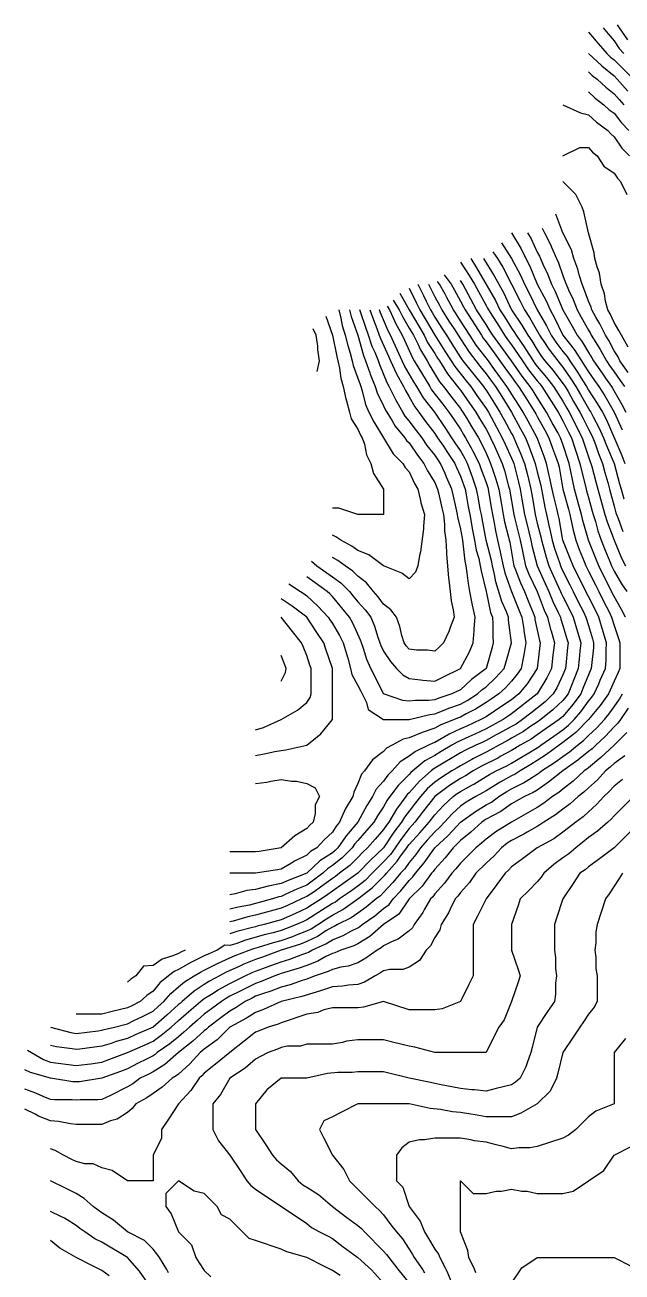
# Model space of a CAD drawing. Header units: inches. Extents: x 794995 to 811195, y 2485918 to 2508058.
# Drawn here: x 801625 to 802324, y 2506091 to 2507552 of the extents above; entities that cross this region are included whole.
import ezdxf

# ---------------------------------------------------------------- set-up
doc = ezdxf.new("R2010")
doc.units = ezdxf.units.IN
doc.header["$MEASUREMENT"] = 0
doc.layers.add('contour', color=7, linetype='Continuous')

msp = doc.modelspace()

# ---------------------------------------------------------------- linework, layer by layer
at = {"layer": 'contour'}
for points in [[(802302.3, 2507548.4), (802308.2, 2507541.4), (802315.2, 2507533.4), (802321.2, 2507524.4), (802326.4, 2507518.4)], [(802318.6, 2507551.8), (802321.2, 2507548.4), (802331, 2507534.2)], [(802285.2, 2507543.4), (802296.7, 2507529.9), (802306.6, 2507518.4), (802311, 2507514.2), (802315.2, 2507510.9), (802337.7, 2507488.4)], [(802285.2, 2507518.4), (802300.7, 2507503.9), (802315.2, 2507492.1), (802318.9, 2507488.4), (802331.2, 2507474.4)], [(802285.2, 2507496.9), (802289.6, 2507492.8), (802295.2, 2507488.4), (802305.6, 2507478.8), (802315.2, 2507471.2), (802321.2, 2507464.4), (802326.4, 2507458.4)], [(802285.2, 2507473.4), (802293, 2507466.2), (802303.2, 2507458.4), (802309.4, 2507452.6), (802315.2, 2507448.4), (802324, 2507437.3), (802332.3, 2507428.4)], [(802255.2, 2507458.4), (802275.9, 2507449.1), (802285.2, 2507446.4), (802294.6, 2507437.8), (802307.7, 2507428.4), (802311.2, 2507424.4), (802315.2, 2507420.9), (802324.2, 2507407.4), (802333.2, 2507398.4)], [(802255.2, 2507398.4), (802275.2, 2507408.4), (802285.2, 2507408.4), (802289.8, 2507403), (802295.2, 2507398.4), (802303.2, 2507386.4), (802315.2, 2507378.4), (802319.2, 2507372.4), (802322.7, 2507368.4), (802330.2, 2507353.4)], [(802331.5, 2507174.7), (802323.7, 2507188.4), (802320.9, 2507194.1), (802315.2, 2507203.4), (802310.4, 2507213.6), (802307.7, 2507218.4), (802305.2, 2507228.4), (802303.9, 2507237.1), (802300.2, 2507248.4), (802298, 2507261.2), (802295.2, 2507268.4), (802292.7, 2507278.4), (802291.8, 2507285), (802285.2, 2507308.4), (802279.7, 2507332.9), (802277.7, 2507338.4), (802270.2, 2507353.4), (802255.2, 2507368.4)], [(802331.6, 2507144.8), (802321.8, 2507158.4), (802319.8, 2507163), (802315.2, 2507170.4), (802309, 2507182.2), (802305.2, 2507188.4), (802298.5, 2507201.7), (802293.7, 2507209.8), (802288.9, 2507218.4), (802288.2, 2507221.4), (802285.2, 2507228.4), (802279.9, 2507243.1), (802277.7, 2507248.4), (802274.2, 2507259.3), (802272.5, 2507265.7), (802268, 2507278.4), (802265.2, 2507288.4), (802255.2, 2507308.4), (802247, 2507330.2)], [(802230.8, 2507314), (802233.7, 2507308.4), (802240.9, 2507294.1), (802241.8, 2507291.7), (802247.7, 2507278.4), (802249.9, 2507273.1), (802255.2, 2507258.4), (802258, 2507251.2), (802258.9, 2507248.4), (802261.8, 2507241.7), (802267.2, 2507230.4), (802271.8, 2507218.4), (802276.6, 2507209.8), (802285.2, 2507194.4), (802287.4, 2507190.6), (802288.5, 2507188.4), (802293.7, 2507179.8), (802298.7, 2507171.9), (802306.2, 2507158.4), (802309.9, 2507153.1), (802315.2, 2507145.5), (802322.4, 2507135.6), (802327.2, 2507128.4)], [(802183.3, 2507296.5), (802195.2, 2507278.4), (802205.5, 2507258.7), (802210.2, 2507248.4), (802215.2, 2507238.4), (802225.2, 2507218.4), (802236.1, 2507199.3), (802241.5, 2507188.4), (802247.1, 2507180.3), (802255.2, 2507169.6), (802260.2, 2507163.4), (802263.3, 2507158.4), (802272.2, 2507145.4), (802278.5, 2507135), (802282.7, 2507128.4), (802285.2, 2507124.1), (802295.4, 2507108.6), (802301.5, 2507098.4), (802306.1, 2507089.3), (802324.3, 2507047.5), (802327.7, 2507038.4)], [(802195.2, 2507308.4), (802206.3, 2507289.5), (802211.8, 2507278.4), (802216.3, 2507269.5), (802225.2, 2507248.4), (802235.5, 2507228.7), (802240.2, 2507218.4), (802245.5, 2507208.7), (802255.2, 2507188.4), (802268.5, 2507171.7), (802277, 2507158.4), (802280.3, 2507153.5), (802285.2, 2507145.5), (802292.2, 2507135.4), (802297.2, 2507128.4), (802304.2, 2507117.5), (802315.2, 2507098.4), (802324.5, 2507077.7)], [(802213.9, 2507308.4), (802218, 2507301.2), (802225.2, 2507285.9), (802227.8, 2507281), (802228.9, 2507278.4), (802231.8, 2507271.7), (802237.2, 2507260.4), (802241.8, 2507248.4), (802246.3, 2507239.5), (802255.2, 2507218.4), (802265.9, 2507199.1), (802271.8, 2507188.4), (802277.7, 2507180.9), (802285.2, 2507168.4), (802289, 2507162.2), (802291.2, 2507158.4), (802301, 2507144.2), (802305.2, 2507138.4), (802312.2, 2507128.4), (802313.3, 2507126.5), (802324.3, 2507107.5), (802328.8, 2507098.4)], [(802173, 2507286.2), (802178.5, 2507278.4), (802184.8, 2507268), (802195.2, 2507248.4), (802205.2, 2507228.4), (802210.2, 2507218.4), (802216.1, 2507209.3), (802227, 2507190.2), (802227.9, 2507188.4), (802233.7, 2507179.8), (802238.9, 2507172.1), (802249.2, 2507158.4), (802251.9, 2507155.1), (802255.2, 2507150.9), (802264.4, 2507137.6), (802270.2, 2507128.4), (802275.7, 2507118.9), (802285.2, 2507102.6), (802286.9, 2507100.1), (802287.9, 2507098.4), (802290.6, 2507092.9), (802297.2, 2507080.4), (802302.7, 2507068.4), (802306.1, 2507059.3), (802315.2, 2507038.4), (802321.4, 2507014.6), (802323.3, 2507008.4), (802326.4, 2506997.1)], [(802135.2, 2507274.1), (802145.4, 2507258.6), (802151.5, 2507248.4), (802156.3, 2507239.5), (802165.2, 2507223.4), (802167, 2507220.2), (802167.9, 2507218.4), (802172.7, 2507210.9), (802178.5, 2507201.7), (802187, 2507188.4), (802190.4, 2507183.6), (802195.2, 2507177.1), (802202.9, 2507166.1), (802207.7, 2507158.4), (802214.9, 2507148.1), (802225.2, 2507135), (802228.2, 2507131.4), (802230.6, 2507128.4), (802249.7, 2507098.4), (802251.6, 2507094.8), (802255.2, 2507088.4), (802261.8, 2507075), (802265.2, 2507068.4), (802275.2, 2507038.4), (802276.9, 2507030.1), (802281.6, 2507011.9), (802282.4, 2507008.4), (802283, 2507006.2), (802285.2, 2506998.4), (802289.4, 2506982.6), (802290.6, 2506978.4), (802293.2, 2506970.4), (802296.3, 2506959.5), (802300.2, 2506948.4), (802304.4, 2506937.6), (802310.2, 2506923.4), (802312.2, 2506918.4), (802315.2, 2506912.4), (802324, 2506897.3), (802330.2, 2506888.4)], [(802147.2, 2507278.4), (802154.2, 2507267.5), (802176.1, 2507229.3), (802181.5, 2507218.4), (802186.8, 2507210), (802195.2, 2507196.9), (802198.6, 2507191.8), (802200.6, 2507188.4), (802210.6, 2507173.8), (802211.8, 2507171.7), (802220.2, 2507158.4), (802222.2, 2507155.4), (802225.2, 2507151.7), (802235.9, 2507139.1), (802244.2, 2507128.4), (802255.2, 2507111.2), (802259.9, 2507103.1), (802262.7, 2507098.4), (802277.7, 2507068.4), (802285.2, 2507045.9), (802287.1, 2507040.3), (802287.9, 2507038.4), (802288.9, 2507034.6), (802293.7, 2507016.9), (802296.1, 2507008.4), (802304.2, 2506978.4), (802306.9, 2506970.1), (802315.2, 2506948.4), (802324, 2506927.3), (802328.5, 2506918.4)], [(802162.2, 2507278.4), (802163.3, 2507276.5), (802165.2, 2507273.4), (802174.8, 2507258), (802185.5, 2507238.7), (802195.2, 2507218.4), (802207.2, 2507200.4), (802214.2, 2507188.4), (802218.7, 2507181.9), (802225.2, 2507171.2), (802230.3, 2507163.5), (802234.2, 2507158.4), (802243.8, 2507147), (802255.2, 2507132.1), (802256.7, 2507129.9), (802257.7, 2507128.4), (802261.2, 2507122.4), (802267.8, 2507111), (802275.2, 2507098.4), (802278.5, 2507091.7), (802285.2, 2507078.4), (802288.6, 2507071.8), (802290.2, 2507068.4), (802293.2, 2507060.4), (802296.8, 2507050), (802301.5, 2507038.4), (802304.4, 2507027.6), (802307.7, 2507015.9), (802309.7, 2507008.4), (802310.9, 2507004.1), (802315.2, 2506988.4), (802317.3, 2506980.5), (802317.9, 2506978.4), (802319.8, 2506973.7), (802325.5, 2506958.7)], [(802116, 2507259.2), (802124.2, 2507248.4), (802128.1, 2507241.3), (802135.2, 2507228.4), (802138.7, 2507221.9), (802140.6, 2507218.4), (802159.7, 2507188.4), (802161.9, 2507185.1), (802165.2, 2507180.9), (802174.6, 2507167.8), (802181.5, 2507158.4), (802187.3, 2507150.5), (802195.2, 2507139.6), (802199.8, 2507133), (802203.3, 2507128.4), (802211.8, 2507115), (802217.7, 2507105.9), (802222.4, 2507098.4), (802223.4, 2507096.6), (802225.2, 2507093.4), (802234, 2507077.2), (802238.8, 2507068.4), (802243.2, 2507056.4), (802246.6, 2507046.9), (802249.7, 2507038.4), (802250.7, 2507033.9), (802255.2, 2507008.4), (802261.6, 2506984.8), (802263.3, 2506978.4), (802265.7, 2506967.8), (802267.2, 2506960.4), (802270.2, 2506948.4), (802274.4, 2506937.6), (802280.2, 2506923.4), (802282.2, 2506918.4), (802285.2, 2506912.4), (802293.2, 2506896.4), (802297.2, 2506888.4), (802303.2, 2506876.4), (802309.2, 2506864.4), (802312.2, 2506858.4), (802315.2, 2506848.4), (802320.2, 2506833.4), (802321.8, 2506828.4), (802321.8, 2506798.4), (802319.8, 2506793.7), (802315.2, 2506783.4), (802310.5, 2506773), (802308.5, 2506768.4), (802298.7, 2506754.8), (802285.2, 2506738.4), (802270.2, 2506723.4), (802255.2, 2506711.4), (802250.9, 2506708.4), (802236.1, 2506697.5), (802225.2, 2506690.4), (802217.7, 2506685.9), (802205.2, 2506678.4), (802199.2, 2506674.4), (802195.2, 2506672.4), (802181.8, 2506665), (802179.6, 2506663.9), (802165.2, 2506655), (802161, 2506652.5), (802153.2, 2506648.4), (802141.8, 2506641.7), (802135.2, 2506637.1), (802125.5, 2506628), (802116.4, 2506618.4), (802111, 2506612.6), (802105.2, 2506607.1), (802096.3, 2506597.2), (802088.5, 2506588.4), (802082.9, 2506580.6), (802075.2, 2506571.2), (802069.9, 2506563.7), (802065.2, 2506558.4), (802056.1, 2506547.5), (802045.2, 2506535.9), (802041.4, 2506532.1), (802036.6, 2506528.4), (802024.8, 2506518.7), (802015.2, 2506511.7), (802007.2, 2506506.4), (801991.2, 2506498.4), (801987.3, 2506496.2), (801985.2, 2506495.4), (801977.7, 2506490.9), (801968.5, 2506485), (801955.2, 2506478.4), (801947.9, 2506475.6), (801925.2, 2506468.4), (801903.2, 2506460.4), (801895.2, 2506457.5), (801881.6, 2506451.9), (801876.1, 2506449.3), (801861, 2506442.5), (801853.2, 2506438.4), (801841.4, 2506432.2), (801835.2, 2506428.4), (801823.2, 2506420.4), (801809.4, 2506408.4), (801807.2, 2506406.4), (801805.2, 2506404.6), (801791.2, 2506392.4), (801775.2, 2506378.4), (801754.4, 2506369.1), (801745.2, 2506365), (801732.1, 2506361.4), (801726.1, 2506359.3), (801715.2, 2506355.9), (801689.4, 2506352.6), (801685.2, 2506352.1), (801680.5, 2506353), (801662.2, 2506355.4), (801655.2, 2506356.9)], [(802328.5, 2506858.4), (802324, 2506867.3), (802315.2, 2506882.4), (802312.2, 2506888.4), (802309.2, 2506894.4), (802303.2, 2506906.4), (802297.2, 2506918.4), (802293.7, 2506926.9), (802285.2, 2506948.4), (802278.5, 2506971.7), (802277, 2506978.4), (802273.9, 2506989.6), (802272.3, 2506995.5), (802268.8, 2507008.4), (802266.3, 2507019.5), (802264.6, 2507028.9), (802262.7, 2507038.4), (802255.2, 2507060.9), (802252.4, 2507068.4), (802249.2, 2507074.4), (802242.8, 2507086), (802236.1, 2507098.4), (802225.2, 2507115.5), (802220.2, 2507123.4), (802217, 2507128.4), (802207.5, 2507140.7), (802195.2, 2507158.4), (802182.5, 2507175.7), (802173.3, 2507188.4), (802170.2, 2507193.4), (802165.2, 2507201.2), (802154.2, 2507218.4), (802147.5, 2507230.7), (802141.2, 2507242.4), (802137.9, 2507248.4), (802136.9, 2507250.1), (802135.2, 2507252.6)], [(801655.2, 2506378.4), (801678.8, 2506372), (801685.2, 2506370.9), (801710.9, 2506374.1), (801715.2, 2506374.6), (801718, 2506375.5), (801730.2, 2506378.4), (801742.2, 2506381.4), (801745.2, 2506382.1), (801752.7, 2506385.9), (801762.7, 2506390.9), (801775.2, 2506397.1), (801781.2, 2506402.4), (801788, 2506408.4), (801795.9, 2506417.6), (801805.2, 2506425.5), (801812.1, 2506431.4), (801823.2, 2506438.4), (801830.7, 2506442.8), (801835.2, 2506445), (801848.5, 2506451.7), (801850.7, 2506452.8), (801865.2, 2506459.4), (801871.4, 2506462.2), (801887.7, 2506468.4), (801893.2, 2506470.3), (801898.7, 2506471.9), (801916.1, 2506477.5), (801925.2, 2506479.9), (801938.9, 2506484.6), (801943.2, 2506486.4), (801955.2, 2506490.9), (801960.2, 2506493.4), (801968, 2506498.4), (801978.5, 2506505), (801985.2, 2506509.3), (801997.5, 2506516), (802015.2, 2506528.4), (802032, 2506541.5), (802045.2, 2506554.6), (802047, 2506556.5), (802048.5, 2506558.4), (802061, 2506572.5), (802065.2, 2506578.4), (802072.4, 2506588.4), (802073.5, 2506590), (802075.2, 2506592.1), (802087.5, 2506606), (802098.5, 2506618.4), (802105.2, 2506626.9), (802115.5, 2506638), (802126.6, 2506648.4), (802131.5, 2506652), (802135.2, 2506654.4), (802148.5, 2506661.7), (802150.7, 2506662.8), (802165.2, 2506671.7), (802169.3, 2506674.2), (802177.2, 2506678.4), (802189.4, 2506684.2), (802195.2, 2506687.4), (802225.2, 2506705.4), (802227, 2506706.5), (802229.4, 2506708.4), (802244.6, 2506718.9), (802255.2, 2506726.4), (802261.8, 2506731.7), (802268.5, 2506738.4), (802276.1, 2506747.5), (802285.2, 2506759.8), (802289, 2506764.5), (802291.8, 2506768.4), (802297.2, 2506780.4), (802299, 2506784.5), (802305.2, 2506798.4), (802305.7, 2506807.8), (802305.7, 2506818.9), (802306.2, 2506828.4), (802302.3, 2506841.2), (802297.2, 2506858.4), (802293.2, 2506866.4), (802285.2, 2506882.4), (802282.2, 2506888.4), (802279.2, 2506894.4), (802273.2, 2506906.4), (802267.2, 2506918.4), (802263.7, 2506926.9), (802255.2, 2506948.4), (802250.7, 2506973.9), (802249.7, 2506978.4), (802248.1, 2506985.4), (802244.8, 2506998), (802242.7, 2507008.4), (802239.6, 2507022.8), (802239.3, 2507024.2), (802236.1, 2507038.4), (802233.2, 2507046.4), (802225.2, 2507068.4), (802214.6, 2507087.8), (802208.8, 2507098.4), (802203.5, 2507106.7), (802195.2, 2507119.8), (802191.8, 2507125), (802189.7, 2507128.4), (802179.4, 2507142.6), (802175.2, 2507148.4), (802167.9, 2507158.4), (802165.2, 2507162.1), (802153.8, 2507177), (802146.1, 2507188.4), (802135.2, 2507205.5), (802130.2, 2507213.4), (802127, 2507218.4), (802119.3, 2507232.5), (802117.2, 2507236.4), (802110.6, 2507248.4), (802108.3, 2507251.5)], [(802097.7, 2507248.4), (802100.2, 2507243.4), (802105.2, 2507233.4), (802110.5, 2507223.7), (802113.3, 2507218.4), (802121.8, 2507205), (802127.7, 2507195.9), (802132.4, 2507188.4), (802135.2, 2507184.1), (802145.4, 2507168.6), (802153.2, 2507158.4), (802158.5, 2507151.7), (802165.2, 2507143.4), (802171.5, 2507134.7), (802176.1, 2507128.4), (802183.5, 2507116.7), (802195.2, 2507098.4), (802205.7, 2507078.9), (802211.5, 2507068.4), (802215.5, 2507058.7), (802221.2, 2507042.4), (802222.7, 2507038.4), (802225.2, 2507028.4), (802229.3, 2507012.5), (802230.2, 2507008.4), (802231.5, 2507002), (802234, 2506987.3), (802236.1, 2506978.4), (802239.3, 2506964.2), (802239.6, 2506962.8), (802242.7, 2506948.4), (802245.5, 2506938.7), (802251.2, 2506922.4), (802252.4, 2506918.4), (802253.3, 2506916.5), (802255.2, 2506912.4), (802263.2, 2506896.4), (802267.2, 2506888.4), (802273.2, 2506876.4), (802279.2, 2506864.4), (802282.2, 2506858.4), (802285.2, 2506848.4), (802289.8, 2506833), (802291.2, 2506828.4), (802290.9, 2506822.6), (802288.7, 2506801.9), (802288.5, 2506798.4), (802285.2, 2506790.9), (802278.7, 2506774.8), (802276.2, 2506768.4), (802267.2, 2506756.4), (802255.2, 2506742.1), (802253.2, 2506740.3), (802250.9, 2506738.4), (802235.7, 2506727.8), (802225.2, 2506720.4), (802217.9, 2506715.6), (802205.2, 2506708.4), (802198.9, 2506704.6), (802195.2, 2506702.4), (802181.8, 2506695), (802179.7, 2506693.8), (802159.7, 2506683.8), (802150.2, 2506678.4), (802141, 2506672.6), (802135.2, 2506669.4), (802122.4, 2506661.1), (802105.2, 2506648.4), (802092, 2506631.5), (802081.8, 2506618.4), (802078.7, 2506614.8), (802075.2, 2506610.9), (802065.4, 2506598.1), (802058.8, 2506588.4), (802053.1, 2506580.5), (802045.2, 2506571.7), (802038.3, 2506565.2), (802031.8, 2506558.4), (802023.5, 2506550), (802015.2, 2506543.4), (802006.3, 2506537.2), (801993.7, 2506528.4), (801988.7, 2506524.8), (801985.2, 2506522.9), (801955.2, 2506503.8), (801951.4, 2506502.1), (801943.2, 2506498.4), (801930.3, 2506493.2), (801925.2, 2506491.4), (801915.7, 2506488.9), (801906.8, 2506486.7), (801883.5, 2506480), (801873.2, 2506476.4), (801865.2, 2506473.8), (801859.2, 2506474.4), (801850.2, 2506468.4), (801839.6, 2506463.9), (801835.2, 2506461.7), (801821.8, 2506455), (801819.6, 2506454), (801805.2, 2506445.9), (801799.9, 2506443.6), (801793.2, 2506438.4), (801783.3, 2506430.2), (801775.2, 2506420.4), (801768.1, 2506415.4), (801760.2, 2506408.4), (801750.2, 2506403.4), (801745.2, 2506400.9), (801727.2, 2506396.4), (801715.2, 2506393.4), (801685.2, 2506393.4)], [(802085.2, 2507248.4), (802091.8, 2507235), (802095.2, 2507228.4), (802100.2, 2507218.4), (802102, 2507215.2), (802105.2, 2507209.8), (802113.5, 2507196.7), (802118.8, 2507188.4), (802125.2, 2507178.4), (802135.2, 2507162.6), (802136.9, 2507160.1), (802138.2, 2507158.4), (802162.2, 2507128.4), (802163.4, 2507126.6), (802165.2, 2507124.1), (802175.2, 2507108.4), (802181.5, 2507098.4), (802186.3, 2507089.5), (802195.2, 2507073.4), (802196.9, 2507070.1), (802197.9, 2507068.4), (802199.8, 2507063.7), (802206.1, 2507049.3), (802210.2, 2507038.4), (802213.2, 2507026.4), (802215.2, 2507018.4), (802217.7, 2507008.4), (802218.7, 2507001.9), (802222.2, 2506981.4), (802222.7, 2506978.4), (802225.2, 2506968.4), (802229.3, 2506952.5), (802230.2, 2506948.4), (802232.2, 2506941.3), (802235.5, 2506928.7), (802238.8, 2506918.4), (802243.9, 2506907.1), (802250.2, 2506893.4), (802252.4, 2506888.4), (802253.2, 2506886.4), (802255.2, 2506882.4), (802263.2, 2506866.4), (802267.2, 2506858.4), (802272.3, 2506841.2), (802276.2, 2506828.4), (802275.2, 2506818.4), (802274.2, 2506809.3), (802273.2, 2506798.4), (802268, 2506785.5), (802265.2, 2506778.4), (802261.2, 2506768.4), (802258.6, 2506764.9), (802255.2, 2506760.9), (802243.5, 2506750), (802229.4, 2506738.4), (802225.2, 2506735.4), (802216.6, 2506729.8), (802208.9, 2506724.6), (802195.2, 2506716.5), (802189.9, 2506713.7), (802180.2, 2506708.4), (802170.6, 2506702.9), (802165.2, 2506700.2), (802150.6, 2506692.9), (802148.5, 2506691.7), (802135.2, 2506684.4), (802131.4, 2506682.1), (802125.2, 2506678.4), (802112.9, 2506670.6), (802105.2, 2506665), (802096.3, 2506657.2), (802088.5, 2506648.4), (802082.7, 2506640.9), (802075.2, 2506631.2), (802069.5, 2506624), (802066.2, 2506618.4), (802057.2, 2506606.4), (802045.2, 2506588.4), (802029.7, 2506573.8), (802015.2, 2506558.4), (801997.5, 2506546), (801985.2, 2506537.4), (801980, 2506533.5), (801972.3, 2506528.4), (801961.8, 2506521.7), (801955.2, 2506517.5), (801942, 2506511.5), (801935.2, 2506508.4), (801925.2, 2506503.8), (801920.9, 2506502.6), (801905.2, 2506498.4), (801897.1, 2506496.4), (801895.2, 2506495.9), (801891.6, 2506494.8), (801873.4, 2506490.1), (801865.2, 2506487.5)], [(802075.2, 2507243.4), (802083.5, 2507226.7), (802087.7, 2507218.4), (802105.2, 2507188.4), (802116.8, 2507170), (802124.2, 2507158.4), (802128.5, 2507151.7), (802141.8, 2507135), (802147.2, 2507128.4), (802154.6, 2507117.8), (802165.2, 2507102.6), (802167.9, 2507098.4), (802171.2, 2507092.4), (802177.5, 2507080.7), (802184.2, 2507068.4), (802187.7, 2507060.9), (802195.2, 2507044.4), (802197, 2507040.2), (802197.7, 2507038.4), (802198.5, 2507035), (802203.2, 2507016.4), (802205.2, 2507008.4), (802207.2, 2506996.4), (802210.2, 2506978.4), (802213.2, 2506966.4), (802215.2, 2506958.4), (802217.7, 2506948.4), (802219, 2506942.2), (802225.2, 2506918.4), (802234.5, 2506897.7), (802238.8, 2506888.4), (802243.5, 2506876.7), (802249.7, 2506863.8), (802252.2, 2506858.4), (802252.8, 2506856), (802255.2, 2506848.4), (802259.8, 2506833), (802261.2, 2506828.4), (802260.6, 2506822.9), (802258.5, 2506801.7), (802258.2, 2506798.4), (802255.2, 2506790.9), (802248, 2506775.6), (802243.9, 2506768.4), (802234.3, 2506759.3), (802225.2, 2506751.7), (802217.7, 2506745.9), (802208, 2506738.4), (802200.3, 2506733.2), (802195.2, 2506730.2), (802181, 2506722.5), (802177.2, 2506720.4), (802165.2, 2506713.8), (802161.4, 2506712.1), (802153.2, 2506708.4), (802141, 2506702.6), (802135.2, 2506699.4), (802105.2, 2506681.4), (802103.2, 2506680.3), (802100.9, 2506678.4), (802087.2, 2506666.4), (802075.2, 2506652.6), (802073, 2506650.5), (802071.4, 2506648.4), (802060.2, 2506633.4), (802051.2, 2506618.4), (802048.6, 2506614.9), (802045.2, 2506609.8), (802035.2, 2506598.4), (802026.4, 2506588.4), (802020.6, 2506582.9), (802015.2, 2506577.1), (802005.8, 2506567.7), (801993.7, 2506558.4), (801988.7, 2506554.8), (801985.2, 2506552.4), (801971.4, 2506542.1), (801963.7, 2506536.9), (801955.2, 2506531.1), (801953.2, 2506530.3), (801949.2, 2506528.4), (801932.7, 2506520.9), (801925.2, 2506517.5), (801895.2, 2506509.3), (801886.3, 2506507.3), (801869.2, 2506502.4), (801865.2, 2506501.4)], [(802064.4, 2507237.6), (802075.2, 2507218.4), (802092.7, 2507188.4), (802096.8, 2507180), (802105.2, 2507166.9), (802108.5, 2507161.7), (802110.6, 2507158.4), (802120.2, 2507143.4), (802131.8, 2507128.4), (802133.3, 2507126.5), (802135.2, 2507124.1), (802145.7, 2507108.9), (802153.2, 2507098.4), (802157.7, 2507090.9), (802165.2, 2507078.4), (802168.7, 2507071.9), (802170.6, 2507068.4), (802175.2, 2507058.4), (802178.3, 2507051.5), (802184.2, 2507038.4), (802186.9, 2507030.1), (802191.6, 2507011.9), (802192.7, 2507008.4), (802197.7, 2506978.4), (802198.5, 2506975), (802203.2, 2506956.4), (802205.2, 2506948.4), (802207.8, 2506935.7), (802208.5, 2506931.7), (802211.5, 2506918.4), (802215.5, 2506908.7), (802225.2, 2506888.4), (802233.4, 2506866.6), (802237.2, 2506858.4), (802240.8, 2506844), (802241.3, 2506842.2), (802245.2, 2506828.4), (802243.9, 2506817.1), (802243.2, 2506810.4), (802241.8, 2506798.4), (802236.3, 2506787.3), (802225.2, 2506768.4), (802195.2, 2506745), (802191.2, 2506742.4), (802185.2, 2506738.4), (802172.2, 2506731.3), (802165.2, 2506727.5), (802152, 2506721.5), (802145.2, 2506718.4), (802131.4, 2506712.1), (802125.2, 2506708.4), (802112.7, 2506700.9), (802105.2, 2506696.4), (802093.5, 2506690), (802079.4, 2506678.4), (802077.2, 2506676.4), (802075.2, 2506674.1), (802062.3, 2506661.2), (802052.7, 2506648.4), (802049.4, 2506644.1), (802045.2, 2506636.4), (802038, 2506625.6), (802033.9, 2506618.4), (802025.2, 2506608.4), (802015.2, 2506596.9), (802011.2, 2506592.4), (802008.5, 2506588.4), (801996.8, 2506576.7), (801985.2, 2506567.4), (801979.7, 2506563.8), (801973.9, 2506558.4), (801963.3, 2506550.3), (801955.2, 2506544.7), (801943.5, 2506540), (801930.6, 2506533.8), (801925.2, 2506531.4), (801922.7, 2506530.9), (801915.2, 2506528.4), (801899.4, 2506524.1), (801895.2, 2506522.9), (801888.1, 2506521.3), (801874.8, 2506518.8), (801865.2, 2506516.4)], [(802056.4, 2507229.6), (802063.6, 2507218.4), (802067.3, 2507210.5), (802075.2, 2507196.9), (802078.3, 2507191.5), (802080.2, 2507188.4), (802085.2, 2507178.4), (802088.3, 2507171.5), (802096.2, 2507158.4), (802099.5, 2507152.7), (802110.8, 2507134), (802115.2, 2507128.4), (802123.9, 2507117.1), (802135.2, 2507102.6), (802136.9, 2507100.1), (802138.2, 2507098.4), (802142.7, 2507090.9), (802148.3, 2507081.5), (802156.2, 2507068.4), (802159.4, 2507062.6), (802165.2, 2507050.4), (802168.9, 2507042.1), (802170.6, 2507038.4), (802173.2, 2507030.4), (802176.8, 2507020), (802180.2, 2507008.4), (802183.2, 2506990.4), (802185.2, 2506978.4), (802186.9, 2506970.1), (802191.6, 2506951.9), (802192.4, 2506948.4), (802192.9, 2506946.1), (802197.4, 2506920.6), (802197.9, 2506918.4), (802199.8, 2506913.7), (802205.5, 2506898.7), (802210.2, 2506888.4), (802214.4, 2506877.6), (802220.2, 2506863.4), (802222.2, 2506858.4), (802222.5, 2506855.8), (802227.8, 2506831), (802228.5, 2506828.4), (802225.2, 2506798.4), (802213.2, 2506780.4), (802203.7, 2506768.4), (802195.2, 2506761.7), (802181.2, 2506752.4), (802175.2, 2506748.4), (802165.2, 2506741.7), (802163.1, 2506740.4), (802159.2, 2506738.4), (802142.7, 2506730.9), (802135.2, 2506727.5), (802122, 2506721.5), (802112.7, 2506715.9), (802105.2, 2506711.7), (802102.7, 2506710.9), (802097.7, 2506708.4), (802082.4, 2506701.2), (802075.2, 2506695.5), (802064.7, 2506688.8), (802055.2, 2506678.4), (802050.2, 2506673.4), (802045.2, 2506666.4), (802036.6, 2506656.9), (802032.3, 2506648.4), (802025.6, 2506637.9), (802015.2, 2506618.4), (802001.2, 2506602.4), (801991.8, 2506588.4), (801988.5, 2506585), (801985.2, 2506582.4), (801970.6, 2506572.9), (801955.2, 2506558.4), (801933.4, 2506550.1), (801925.2, 2506546.4), (801910.2, 2506543.4), (801895.2, 2506539.6), (801885.2, 2506538.4), (801871.2, 2506534.4), (801865.2, 2506533.4)], [(802049.4, 2507222.6), (802052.1, 2507218.4), (802058, 2507205.5), (802059.3, 2507202.5), (802067, 2507188.4), (802069.5, 2507182.7), (802078.9, 2507162.1), (802081.2, 2507158.4), (802099.2, 2507128.4), (802101.4, 2507124.6), (802114.5, 2507107.7), (802121.8, 2507098.4), (802127.2, 2507090.4), (802135.2, 2507078.4), (802138.9, 2507072.1), (802141.2, 2507068.4), (802148.5, 2507055), (802149.7, 2507052.9), (802157, 2507038.4), (802159.2, 2507032.4), (802165.2, 2507015.9), (802167.1, 2507010.3), (802167.7, 2507008.4), (802168.2, 2507005.4), (802171.6, 2506984.8), (802172.7, 2506978.4), (802174.6, 2506968.9), (802176.3, 2506959.5), (802178.8, 2506948.4), (802181.8, 2506935), (802182.5, 2506931), (802185.2, 2506918.4), (802187.2, 2506910.4), (802195.2, 2506888.4), (802203.7, 2506866.9), (802207.2, 2506858.4), (802209.3, 2506844.2), (802209.4, 2506842.6), (802211.8, 2506828.4), (802209.4, 2506814.1), (802209, 2506812.2), (802206.4, 2506798.4), (802201.8, 2506791.7), (802195.2, 2506783.4), (802188, 2506775.6), (802180.2, 2506768.4), (802171.2, 2506762.4), (802165.2, 2506758.4), (802152.7, 2506750.8), (802141.8, 2506745), (802135.2, 2506741.4), (802132.9, 2506740.6), (802127.7, 2506738.4), (802111.6, 2506731.9), (802105.2, 2506728.4), (802090.2, 2506723.4), (802075.2, 2506716.9), (802068.1, 2506715.4), (802055.2, 2506708.4), (802048.7, 2506704.8), (802045.2, 2506700.9), (802032.3, 2506691.2), (802022.7, 2506678.4), (802019.2, 2506674.4), (802015.2, 2506663.4), (802010.2, 2506653.4), (802009.2, 2506648.4), (802000.2, 2506633.4), (801993.7, 2506618.4), (801989.8, 2506613.7), (801985.2, 2506606.4), (801975.7, 2506597.8), (801967.2, 2506588.4), (801959.6, 2506583.9), (801955.2, 2506579.8), (801940.9, 2506572.6), (801937.2, 2506570.4), (801925.2, 2506563.4), (801920.9, 2506562.6), (801895.2, 2506558.4), (801865.2, 2506558.4)], [(801934.2, 2506897.4), (801947.7, 2506888.4), (801952.3, 2506885.5), (801955.2, 2506883.4), (801968.2, 2506871.4), (801980.2, 2506858.4), (801982.2, 2506855.4), (801985.2, 2506850.9), (801993.7, 2506836.9), (801998, 2506828.4), (802003.2, 2506810.4), (802006.6, 2506798.4), (802008.1, 2506791.3), (802015.2, 2506778.4), (802018.5, 2506771.7), (802020.2, 2506768.4), (802025.2, 2506758.4), (802027.2, 2506750.4), (802045.2, 2506738.4), (802075.2, 2506738.4), (802099.2, 2506744.4), (802105.2, 2506745), (802116.1, 2506749.3), (802121.8, 2506751.7), (802135.2, 2506756.4), (802142.9, 2506760.6), (802155.2, 2506768.4), (802160.4, 2506773.2), (802165.2, 2506776.9), (802176.3, 2506787.3), (802186.6, 2506798.4), (802188.5, 2506805), (802195.2, 2506828.4), (802191.6, 2506854.8), (802191.4, 2506858.4), (802189.2, 2506864.4), (802183.6, 2506876.8), (802176.7, 2506899.9), (802175.2, 2506908.4), (802172.7, 2506918.4), (802171.4, 2506924.6), (802165.2, 2506948.4), (802160.5, 2506973.7), (802159.7, 2506978.4), (802158.5, 2506985), (802155.9, 2506999.1), (802154.2, 2507008.4), (802149.2, 2507022.4), (802148, 2507025.5), (802143.3, 2507038.4), (802140.6, 2507043.8), (802135.2, 2507053.4), (802129.2, 2507062.4), (802125.2, 2507068.4), (802117.2, 2507080.4), (802105.2, 2507098.4), (802092, 2507115.2), (802084.2, 2507128.4), (802080.8, 2507134), (802069.5, 2507152.7), (802067, 2507158.4), (802053.3, 2507188.4), (802050.5, 2507193.7), (802045.2, 2507206.4), (802041.7, 2507214.9), (802040.5, 2507218.4)], [(802029, 2507218.4), (802033.2, 2507206.4), (802037.2, 2507196.4), (802040.2, 2507188.4), (802041.4, 2507184.6), (802050.8, 2507164), (802053.3, 2507158.4), (802060.2, 2507143.4), (802068.5, 2507128.4), (802070.7, 2507123.9), (802075.2, 2507116.4), (802081.6, 2507104.8), (802086.4, 2507098.4), (802094.4, 2507087.6), (802105.2, 2507073.4), (802108.5, 2507068.4), (802115.2, 2507058.4), (802119.2, 2507052.4), (802128.5, 2507038.4), (802130.5, 2507033.7), (802135.2, 2507023.4), (802139.2, 2507012.4), (802140.6, 2507008.4), (802141.8, 2507001.7), (802144.4, 2506987.6), (802146.1, 2506978.4), (802148.5, 2506965), (802149, 2506962.2), (802151.5, 2506948.4), (802153.6, 2506936.8), (802156.6, 2506926.9), (802158.5, 2506918.4), (802159.4, 2506912.6), (802165.2, 2506888.4), (802170.6, 2506863.8), (802172.7, 2506858.4), (802173.2, 2506850.4), (802173.2, 2506836.4), (802173.7, 2506828.4), (802171.8, 2506821.7), (802165.2, 2506798.4), (802148.2, 2506785.3), (802135.2, 2506773.4), (802131.8, 2506771.7), (802125.2, 2506768.4), (802110, 2506763.6), (802105.2, 2506761.7), (802097.7, 2506760.9), (802082.7, 2506760.9), (802075.2, 2506759.8), (802067.7, 2506760.9), (802045.2, 2506768.4), (802035.2, 2506788.4), (802030.2, 2506798.4), (802025.7, 2506808.9), (802021.8, 2506821.7), (802019.4, 2506828.4), (802018.3, 2506831.5), (802015.2, 2506838.4), (802008.8, 2506852), (802005.2, 2506858.4), (801985.2, 2506882.4), (801982.3, 2506885.5), (801979.2, 2506888.4), (801965.2, 2506898.4), (801955.2, 2506905.5)], [(801960.8, 2506924), (801967.2, 2506918.4), (801977.7, 2506910.9), (801985.2, 2506905.5), (801995.2, 2506898.4), (802005.2, 2506888.4), (802009.7, 2506882.9), (802015.2, 2506876.4), (802023.7, 2506866.9), (802030.2, 2506858.4), (802034.6, 2506847.8), (802038.5, 2506835), (802040.9, 2506828.4), (802042, 2506825.2), (802045.2, 2506818.4), (802053.2, 2506806.4), (802060.2, 2506798.4), (802067.7, 2506790.9), (802075.2, 2506786.4), (802088.5, 2506785), (802091.3, 2506784.5), (802105.2, 2506783.4), (802115.2, 2506788.4), (802135.2, 2506798.4), (802145.7, 2506817.8), (802150.2, 2506828.4), (802151.3, 2506842.2), (802151.3, 2506844.5), (802152.3, 2506858.4), (802149.3, 2506872.5), (802149, 2506874.5), (802146.4, 2506888.4), (802144.6, 2506897.8), (802143.2, 2506910.4), (802141.8, 2506918.4), (802140.6, 2506923.8), (802138.5, 2506945), (802137.9, 2506948.4), (802137.5, 2506950.7), (802135.2, 2506963.4), (802132.2, 2506975.4), (802131.8, 2506978.4), (802130.9, 2506982.6), (802127, 2507000.2), (802125.2, 2507008.4), (802119, 2507022.2), (802117.2, 2507026.4), (802111.8, 2507038.4), (802109.2, 2507042.4), (802105.2, 2507048.4), (802096.3, 2507059.5), (802090.2, 2507068.4), (802083.7, 2507076.9), (802075.2, 2507088.4), (802070.5, 2507093.7), (802067.7, 2507098.4), (802059.6, 2507112.8), (802058.5, 2507115), (802051.8, 2507128.4), (802049.4, 2507132.6), (802045.2, 2507143.4), (802040.7, 2507153.9), (802039.2, 2507158.4), (802035.2, 2507168.4), (802032, 2507175.2), (802027.7, 2507188.4), (802024.3, 2507197.5), (802018.7, 2507214.8), (802017.5, 2507218.4)], [(801977.7, 2507210.9), (801985.2, 2507188.4), (801990.4, 2507163.6), (801991.8, 2507158.4), (801993.7, 2507149.8), (801995.2, 2507138.4), (801998, 2507128.4), (802001, 2507114.2), (802001.8, 2507111.7), (802005.2, 2507098.4), (802007.2, 2507090.4), (802015.2, 2507078.4), (802018.3, 2507071.5), (802020.2, 2507068.4), (802022.7, 2507060.9), (802025.2, 2507048.4), (802030.2, 2507038.4), (802033.2, 2507026.4), (802045.2, 2507008.4), (802045.2, 2506978.4), (802015.2, 2506978.4), (801992.7, 2506985.9), (801985.2, 2506985.9)], [(801992.7, 2507218.4), (801995.2, 2507208.4), (801996.7, 2507199.9), (802000.2, 2507188.4), (802003.2, 2507176.4), (802005.9, 2507167.6), (802008.5, 2507158.4), (802009.7, 2507152.9), (802015.2, 2507138.4), (802017.6, 2507130.8), (802018.5, 2507128.4), (802020.2, 2507123.4), (802024.2, 2507107.4), (802028, 2507098.4), (802033.7, 2507086.9), (802045.2, 2507068.4), (802056.4, 2507049.6), (802067.7, 2507038.4), (802070.5, 2507033.7), (802075.2, 2507028.4), (802081.5, 2507014.7), (802085.2, 2507008.4), (802088.5, 2506995), (802089, 2506992.2), (802093.2, 2506978.4), (802091.8, 2506965), (802091.8, 2506961.7), (802088.5, 2506935), (802087.2, 2506930.4), (802085.2, 2506918.4), (802082.7, 2506910.9), (802075.2, 2506903.4), (802066.6, 2506909.8), (802045.2, 2506918.4), (802028, 2506931.2), (802015.2, 2506936.4), (802008.1, 2506941.3), (801995.2, 2506948.4), (801989.4, 2506952.6), (801985.2, 2506954.4)], [(802005.2, 2507218.4), (802007.2, 2507210.4), (802015.2, 2507188.4), (802021.6, 2507164.8), (802024.2, 2507158.4), (802029, 2507144.5), (802029.6, 2507142.8), (802035.2, 2507128.4), (802037.7, 2507120.9), (802045.2, 2507105.9), (802047.6, 2507100.8), (802048.9, 2507098.4), (802055.2, 2507088.4), (802058.8, 2507082), (802070.2, 2507068.4), (802072.2, 2507065.4), (802075.2, 2507062.4), (802084.8, 2507048), (802092.3, 2507038.4), (802096.6, 2507029.8), (802105.2, 2507015.9), (802108.5, 2507008.4), (802109.4, 2507004.1), (802113.3, 2506986.5), (802115.2, 2506978.4), (802116.4, 2506967.1), (802116.4, 2506959.6), (802118, 2506948.4), (802119, 2506934.5), (802119, 2506932.2), (802121.3, 2506904.5), (802121.8, 2506901.7), (802123.2, 2506888.4), (802124.2, 2506877.5), (802126.6, 2506866.9), (802127.7, 2506858.4), (802123.2, 2506846.4), (802121.8, 2506841.7), (802115.2, 2506828.4), (802110.2, 2506823.4), (802105.2, 2506818.4), (802096.6, 2506819.8), (802083.7, 2506819.8), (802075.2, 2506820.9), (802071.6, 2506824.8), (802069.2, 2506828.4), (802066.6, 2506836.9), (802064.2, 2506847.5), (802060.2, 2506858.4), (802053.7, 2506866.9), (802045.2, 2506873.4), (802038.8, 2506882), (802033.2, 2506888.4), (802025.2, 2506898.4), (802015.2, 2506906.4), (802009.2, 2506912.4), (802000.2, 2506918.4), (801991.5, 2506924.7), (801985.2, 2506928.4)], [(801967.4, 2507146.1), (801970.2, 2507158.4), (801968, 2507171.2), (801968, 2507175.5), (801966.4, 2507188.4), (801962.7, 2507195.9)], [(801895.2, 2506696.4), (801905.2, 2506698.4), (801917.7, 2506700.9), (801925.2, 2506702.4), (801930.6, 2506702.9), (801955.2, 2506708.4), (801971.8, 2506721.7), (801985.2, 2506738.4), (801985.2, 2506798.4), (801977.7, 2506820.9), (801975.2, 2506828.4), (801967.2, 2506840.4), (801955.2, 2506858.4), (801938.2, 2506871.4), (801925.2, 2506879.8)], [(801895.2, 2506726.4), (801904.4, 2506729.1), (801925.2, 2506738.4), (801944.2, 2506749.3), (801955.2, 2506758.4), (801959.2, 2506764.4), (801960.2, 2506768.4), (801960.2, 2506798.4), (801958.9, 2506802.1), (801955.2, 2506813.4), (801950.9, 2506824.1), (801949.2, 2506828.4), (801938.5, 2506841.7), (801925.2, 2506858.4)], [(801925.2, 2506783.4), (801930.2, 2506793.4), (801931.2, 2506798.4), (801929.4, 2506802.6), (801925.2, 2506813.4)], [(801628.2, 2506351.4), (801632.7, 2506348.4), (801647, 2506340.2), (801655.2, 2506337.1), (801685.2, 2506333.4), (801698.5, 2506335), (801702.3, 2506335.5), (801715.2, 2506337.1), (801723.3, 2506340.2), (801745.2, 2506348.4), (801765.9, 2506357.6), (801775.2, 2506361.7), (801784.8, 2506368.7), (801796.6, 2506378.4), (801801.2, 2506382.4), (801805.2, 2506385.9), (801817.2, 2506396.4), (801830.9, 2506408.4), (801833.2, 2506410.4), (801835.2, 2506411.7), (801843.7, 2506416.9), (801851.6, 2506421.9), (801865.2, 2506429.4), (801871.2, 2506432.4), (801883.2, 2506438.4), (801891.3, 2506442.2), (801895.2, 2506443.8), (801903.7, 2506446.9), (801913.2, 2506450.4), (801925.2, 2506454.7), (801935.5, 2506458), (801950.5, 2506463.7), (801955.2, 2506465.4), (801957.3, 2506466.2), (801961.2, 2506468.4), (801977.7, 2506475.9), (801985.2, 2506480.4), (801998, 2506485.5), (802007.7, 2506490.9), (802015.2, 2506494.6), (802017.5, 2506496.1), (802020.2, 2506498.4), (802034.8, 2506508.7), (802045.2, 2506517.1), (802051.6, 2506521.9), (802056.4, 2506528.4), (802065.5, 2506538), (802075.2, 2506549.8), (802079.4, 2506554.1), (802082.7, 2506558.4), (802092.7, 2506570.8), (802105.2, 2506588.4), (802120.7, 2506602.8), (802135.2, 2506618.4), (802152.7, 2506630.8), (802165.2, 2506638.4), (802171.6, 2506641.9), (802180.2, 2506648.4), (802189.4, 2506654.2), (802195.2, 2506657.4), (802209.2, 2506664.4), (802215.2, 2506668.4), (802225.2, 2506674.6), (802227.4, 2506676.1), (802230.2, 2506678.4), (802245.5, 2506688), (802255.2, 2506695), (802262.9, 2506700.6), (802272.3, 2506708.4), (802279.5, 2506714), (802285.2, 2506719.6), (802294.8, 2506728.7), (802303.9, 2506738.4), (802309, 2506744.6), (802315.2, 2506753.4), (802321.4, 2506762.2), (802325.2, 2506768.4)], [(802331.8, 2506751.7), (802322.7, 2506738.4), (802319.4, 2506734.1), (802315.2, 2506729.8), (802304.8, 2506718.7), (802293.7, 2506708.4), (802289.3, 2506704.2), (802285.2, 2506700.9), (802272.7, 2506690.8), (802255.2, 2506678.4), (802238.5, 2506665), (802225.2, 2506655.9), (802220.5, 2506653), (802210.2, 2506648.4), (802200.6, 2506642.9), (802195.2, 2506639.8), (802182.7, 2506630.9), (802172.7, 2506625.9), (802165.2, 2506621.7), (802163.1, 2506620.4), (802160.2, 2506618.4), (802147.2, 2506606.4), (802135.2, 2506596.9), (802131, 2506592.5), (802126.6, 2506588.4), (802117.2, 2506576.4), (802105.2, 2506563.4), (802103.1, 2506560.4), (802101.4, 2506558.4), (802090.2, 2506543.4), (802075.2, 2506528.4), (802063.2, 2506510.4), (802045.2, 2506498.4), (802029, 2506484.5), (802015.2, 2506475.9), (802010.2, 2506473.4), (801995.2, 2506468.4), (801988.2, 2506465.4), (801985.2, 2506464.6), (801977.7, 2506460.9), (801968, 2506455.5), (801955.2, 2506450.4), (801946.3, 2506447.3), (801929.2, 2506442.4), (801925.2, 2506441.1), (801923.2, 2506440.4), (801917.7, 2506438.4), (801901.8, 2506431.7), (801895.2, 2506429.4), (801881.2, 2506422.4), (801877.2, 2506420.4), (801865.2, 2506414.4), (801861.3, 2506412.2), (801855.2, 2506408.4), (801843.7, 2506399.8), (801835.2, 2506393.4), (801827.2, 2506386.4), (801818, 2506378.4), (801811.4, 2506372.2), (801805.2, 2506367.1), (801794.8, 2506358.7), (801780.2, 2506348.4), (801777.5, 2506346.1), (801775.2, 2506344.6), (801767.7, 2506340.9), (801757.7, 2506335.9), (801745.2, 2506329.6), (801737, 2506326.5), (801715.2, 2506318.4), (801689.2, 2506314.4), (801685.2, 2506314.1), (801681.2, 2506314.4), (801655.2, 2506318.4), (801631.8, 2506325), (801625.2, 2506328.4)], [(802330.2, 2506723.4), (802315.2, 2506708.4), (802299.6, 2506693.9), (802285.2, 2506682.1), (802283.1, 2506680.4), (802280.2, 2506678.4), (802267.2, 2506666.4), (802255.2, 2506656.9), (802250.4, 2506653.2), (802243.2, 2506648.4), (802233, 2506640.5), (802225.2, 2506635.5), (802214.2, 2506629.3), (802195.2, 2506618.4), (802176.6, 2506606.9), (802165.2, 2506598.4), (802159.9, 2506593.6), (802153.2, 2506588.4), (802135.2, 2506570.4), (802129.9, 2506563.6), (802125.2, 2506558.4), (802116.6, 2506546.9), (802105.2, 2506534.4), (802102.7, 2506530.9), (802100.2, 2506528.4), (802093.2, 2506516.4), (802091, 2506512.5), (802081.2, 2506498.4), (802078.9, 2506494.6), (802075.2, 2506490.9), (802062.3, 2506481.2), (802055.2, 2506478.4), (802045.2, 2506473.4), (802042.4, 2506471.1), (802037.7, 2506468.4), (802024.6, 2506458.9), (802015.2, 2506453.4), (802003.9, 2506449.6), (801995.2, 2506448.4), (801985.2, 2506445.9), (801980.2, 2506443.4), (801965.2, 2506438.4), (801958, 2506435.5), (801955.2, 2506434.6), (801949.7, 2506432.9), (801935.6, 2506427.9), (801925.2, 2506425), (801913.2, 2506420.4), (801904.4, 2506417.6), (801895.2, 2506414.4), (801891.2, 2506412.4), (801883.2, 2506408.4), (801872.4, 2506401.2), (801865.2, 2506397.1), (801854.4, 2506389.1), (801840.2, 2506378.4), (801837.7, 2506375.9), (801835.2, 2506374.1), (801821.8, 2506361.7), (801805.2, 2506348.4), (801789, 2506334.5), (801775.2, 2506325.9), (801770.2, 2506323.4), (801760.2, 2506318.4), (801751.5, 2506312), (801745.2, 2506308.4), (801725.2, 2506298.4), (801715.2, 2506293.4), (801710.5, 2506293), (801689.8, 2506293), (801685.2, 2506292.6), (801680.5, 2506293), (801659.8, 2506293), (801655.2, 2506293.4), (801646.6, 2506296.9), (801637.8, 2506301), (801625.2, 2506305.5)], [(802327.7, 2506695.9), (802315.2, 2506686.9), (802310.7, 2506682.8), (802305.2, 2506678.4), (802295.6, 2506667.9), (802285.2, 2506658.4), (802279.9, 2506653.6), (802273.2, 2506648.4), (802263.7, 2506639.8), (802255.2, 2506633.4), (802246.6, 2506626.9), (802232.7, 2506618.4), (802228.3, 2506615.2), (802225.2, 2506613.4), (802213.2, 2506606.4), (802209.4, 2506604.1), (802195.2, 2506596.9), (802189.9, 2506593.6), (802183.2, 2506588.4), (802174.6, 2506578.9), (802165.2, 2506570.4), (802153.2, 2506558.4), (802145.7, 2506547.8), (802135.2, 2506535.9), (802132, 2506531.5), (802129.2, 2506528.4), (802123.2, 2506516.4), (802121.3, 2506512.2), (802112.7, 2506498.4), (802111.2, 2506492.4), (802105.2, 2506483.4), (802100.2, 2506473.4), (802095.2, 2506468.4), (802087.2, 2506456.4), (802075.2, 2506448.4), (802067.7, 2506445.9), (802052.7, 2506445.9), (802045.2, 2506444.4), (802041.6, 2506441.9), (802035.2, 2506438.4), (802022.7, 2506430.9), (802015.2, 2506428.4), (802004.2, 2506427.5), (801997.2, 2506426.4), (801985.2, 2506425.5), (801972.5, 2506421), (801966.1, 2506419.3), (801949.4, 2506414.1), (801925.2, 2506408.4), (801904.6, 2506398.9), (801895.2, 2506395.5), (801884.7, 2506388.8), (801865.2, 2506378.4), (801850.2, 2506363.4), (801835.2, 2506352.6), (801832.9, 2506350.6), (801830.2, 2506348.4), (801818.2, 2506335.3), (801805.2, 2506323.4), (801802.4, 2506321.1), (801797.7, 2506318.4), (801785.7, 2506307.8), (801775.2, 2506300.4), (801768.1, 2506295.4), (801755.2, 2506288.4), (801750.6, 2506282.9), (801745.2, 2506278.4), (801733.2, 2506270.4), (801725.2, 2506268.4), (801715.2, 2506264.4), (801685.2, 2506264.4), (801678.5, 2506265), (801664.4, 2506267.6), (801655.2, 2506268.4), (801641, 2506274.2), (801637.2, 2506276.4), (801625.2, 2506282.4)], [(802325.2, 2506668.4), (802315.2, 2506660.4), (802309.4, 2506654.1), (802303.2, 2506648.4), (802294.6, 2506638.9), (802285.2, 2506630.4), (802278.8, 2506624.7), (802270.2, 2506618.4), (802261.8, 2506611.7), (802255.2, 2506606.4), (802244.6, 2506598.9), (802225.2, 2506588.4), (802208, 2506575.5), (802195.2, 2506565.9), (802191.6, 2506561.9), (802187.7, 2506558.4), (802178, 2506545.5), (802165.2, 2506528.4), (802155.2, 2506508.4), (802150.2, 2506498.4), (802150.2, 2506438.4), (802145.2, 2506428.4), (802135.2, 2506408.4), (802113.7, 2506399.8), (802105.2, 2506398.4), (802075.2, 2506398.4), (802045.2, 2506408.4), (802021.8, 2506401.7), (802015.2, 2506400.9), (801985.2, 2506400.9), (801975.2, 2506398.4), (801968, 2506395.5), (801955.2, 2506393.4), (801925.2, 2506383.4), (801921.6, 2506381.9), (801910.2, 2506378.4), (801899.4, 2506374.1), (801895.2, 2506372.4), (801881.8, 2506361.7), (801865.2, 2506348.4), (801848.5, 2506335), (801835.2, 2506324.4), (801832.3, 2506321.2), (801829.2, 2506318.4), (801819.3, 2506304.2), (801805.2, 2506288.4), (801793.2, 2506270.4), (801785.2, 2506258.4), (801785.2, 2506248.4), (801775.2, 2506228.4), (801775.2, 2506198.4), (801745.2, 2506198.4), (801727.2, 2506210.4), (801715.2, 2506213.4), (801705.2, 2506218.4), (801695.2, 2506218.4), (801685.2, 2506220.9), (801680.2, 2506223.4), (801670.2, 2506228.4), (801660.6, 2506233.8), (801655.2, 2506235.9)], [(801895.2, 2506663.4), (801908.5, 2506665), (801913.2, 2506666.4), (801925.2, 2506668.4), (801937.2, 2506666.4), (801943.2, 2506666.4), (801955.2, 2506663.4), (801965.2, 2506658.4), (801970.2, 2506648.4), (801965.2, 2506638.4), (801965.2, 2506628.4), (801962.7, 2506618.4), (801958.7, 2506614.8), (801955.2, 2506610.9), (801941.3, 2506602.2), (801925.2, 2506588.4), (801899.4, 2506584.1), (801895.2, 2506583.4), (801865.2, 2506583.4)], [(802337.7, 2506648.4), (802315.2, 2506625.9), (802311.6, 2506621.9), (802307.7, 2506618.4), (802295.7, 2506607.8), (802285.2, 2506600.4), (802278.5, 2506595), (802270.2, 2506588.4), (802262.2, 2506581.3), (802255.2, 2506576.4), (802244.6, 2506568.9), (802232.7, 2506558.4), (802229.8, 2506553.7), (802225.2, 2506548.4), (802215.2, 2506538.4), (802205.2, 2506528.4), (802202.7, 2506520.9), (802195.2, 2506498.4), (802195.2, 2506468.4), (802202.7, 2506445.9), (802205.2, 2506438.4), (802202.7, 2506430.9), (802195.2, 2506408.4), (802186.6, 2506386.9), (802180.2, 2506378.4), (802175.2, 2506368.4), (802165.2, 2506348.4), (802105.2, 2506348.4), (802081.8, 2506355), (802075.2, 2506355.9), (802057.2, 2506360.4), (802045.2, 2506363.4), (802015.2, 2506363.4), (802001.8, 2506361.7), (801997.2, 2506360.4), (801985.2, 2506358.4), (801955.2, 2506358.4), (801947.7, 2506355.9), (801932.7, 2506355.9), (801925.2, 2506354.4), (801920.9, 2506352.6), (801910.2, 2506348.4), (801900.2, 2506343.4), (801895.2, 2506340.9), (801883.2, 2506330.4), (801865.2, 2506318.4), (801854.2, 2506299.3), (801845.2, 2506288.4), (801845.2, 2506258.4), (801851.8, 2506245), (801865.2, 2506228.4), (801877.2, 2506210.4), (801885.2, 2506198.4), (801889.7, 2506192.9), (801895.2, 2506188.4), (801907.2, 2506180.4), (801943.2, 2506156.4), (801955.2, 2506148.4), (801960.6, 2506143.8), (801970.2, 2506138.4), (801980.2, 2506133.4), (801985.2, 2506130.9), (801998, 2506121.2), (802015.2, 2506108.4), (802031, 2506094.2), (802045.2, 2506078.4)], [(802345.2, 2506618.4), (802315.2, 2506588.4), (802298, 2506575.5), (802285.2, 2506565.9), (802281.2, 2506562.4), (802275.2, 2506558.4), (802267.2, 2506546.4), (802255.2, 2506528.4), (802247.7, 2506505.9), (802245.2, 2506498.4), (802245.2, 2506468.4), (802246.6, 2506459.8), (802246.6, 2506446.9), (802247.7, 2506438.4), (802246.6, 2506429.8), (802246.6, 2506416.9), (802245.2, 2506408.4), (802237.2, 2506396.4), (802225.2, 2506378.4), (802219.2, 2506354.4), (802217.7, 2506348.4), (802213.2, 2506336.4), (802211.8, 2506331.7), (802205.2, 2506318.4), (802199.8, 2506313.7), (802195.2, 2506310.9), (802177.2, 2506306.4), (802165.2, 2506303.4), (802151.8, 2506305), (802148.5, 2506305), (802135.2, 2506306.4), (802125.2, 2506308.4), (802112.7, 2506310.9), (802105.2, 2506312.4), (802100.2, 2506313.4), (802075.2, 2506318.4), (802051.2, 2506324.4), (802045.2, 2506325.9), (802015.2, 2506325.9), (802008.5, 2506325), (801991.8, 2506325), (801979.7, 2506323.8), (801955.2, 2506318.4), (801925.2, 2506318.4), (801908.5, 2506305), (801895.2, 2506288.4), (801895.2, 2506258.4), (801907.2, 2506240.4), (801915.2, 2506228.4), (801919.7, 2506222.9), (801925.2, 2506218.4), (801936.1, 2506209.3), (801945.2, 2506198.4), (801950.5, 2506193.7), (801955.2, 2506190.9), (801969, 2506182.2), (801985.2, 2506168.4), (802002.3, 2506155.5), (802015.2, 2506145.9), (802019.2, 2506142.4), (802022.7, 2506138.4), (802045.2, 2506115.9), (802048.7, 2506111.9), (802051.2, 2506108.4), (802061.8, 2506095), (802075.2, 2506078.4)], [(802325.2, 2506558.4), (802321.2, 2506552.4), (802315.2, 2506543.4), (802309.2, 2506534.4), (802305.2, 2506528.4), (802295.2, 2506498.4), (802293.7, 2506489.8), (802293.7, 2506476.9), (802292.7, 2506468.4), (802293.7, 2506459.8), (802293.7, 2506446.9), (802295.2, 2506438.4), (802295.2, 2506408.4), (802291.8, 2506401.7), (802285.2, 2506393.4), (802279.2, 2506384.4), (802275.2, 2506378.4), (802267.2, 2506366.4), (802255.2, 2506348.4), (802249.2, 2506324.4), (802247.7, 2506318.4), (802240.2, 2506303.4), (802225.2, 2506288.4), (802206.1, 2506277.5), (802195.2, 2506273.4), (802165.2, 2506273.4), (802152.3, 2506275.5), (802147.2, 2506276.4), (802135.2, 2506278.4), (802125.9, 2506279.1), (802111.8, 2506281.7), (802099.7, 2506282.9), (802075.2, 2506288.4), (802015.2, 2506288.4), (801995.2, 2506278.4), (801985.2, 2506273.4), (801975.2, 2506268.4), (801970.2, 2506258.4), (801975.2, 2506248.4), (801985.2, 2506228.4), (801998.5, 2506211.7), (802005.2, 2506198.4), (802010.2, 2506193.4), (802015.2, 2506188.4), (802025.2, 2506178.4), (802035.2, 2506168.4), (802040.5, 2506163.7), (802045.2, 2506158.4), (802053.7, 2506146.9), (802060.2, 2506138.4), (802067.2, 2506130.4), (802075.2, 2506118.4), (802078.9, 2506112.1), (802081.2, 2506108.4), (802091, 2506094.2), (802093.2, 2506090.4)], [(801812.7, 2506468.4), (801807.6, 2506466), (801805.2, 2506464.6), (801798.5, 2506461.7), (801785.7, 2506457.8), (801775.2, 2506450.4), (801763.9, 2506449.6), (801755.2, 2506438.4), (801749.2, 2506434.4), (801745.2, 2506430.9)], [(802328.5, 2506365), (802315.2, 2506348.4), (802315.2, 2506288.4), (802293.7, 2506279.8), (802285.2, 2506273.4), (802270.2, 2506258.4), (802261.8, 2506251.7), (802255.2, 2506248.4), (802225.2, 2506238.4), (802216.6, 2506236.9), (802203.7, 2506236.9), (802195.2, 2506235.9), (802185.2, 2506238.4), (802177.2, 2506240.4), (802165.2, 2506243.4), (802151.8, 2506245), (802147.2, 2506246.4), (802135.2, 2506248.4), (802105.2, 2506248.4), (802093.2, 2506246.4), (802087.2, 2506246.4), (802075.2, 2506243.4), (802066.6, 2506236.9), (802060.2, 2506228.4), (802060.2, 2506198.4), (802067.7, 2506190.9), (802075.2, 2506168.4), (802088, 2506151.2), (802093.2, 2506138.4), (802097.7, 2506130.9), (802105.2, 2506118.4), (802109.4, 2506112.6), (802111.2, 2506108.4), (802117.2, 2506096.4), (802119.3, 2506092.5), (802125.2, 2506078.4)], [(802153.2, 2506090.4), (802151.8, 2506095), (802145.2, 2506108.4), (802143.7, 2506116.9), (802135.2, 2506138.4), (802135.2, 2506198.4), (802150.2, 2506183.4), (802165.2, 2506183.4), (802177.2, 2506186.4), (802183.2, 2506186.4), (802195.2, 2506188.4), (802207.2, 2506186.4), (802213.2, 2506186.4), (802225.2, 2506183.4), (802255.2, 2506183.4), (802267.2, 2506186.4), (802285.2, 2506198.4), (802303.2, 2506210.4), (802315.2, 2506228.4), (802335.2, 2506238.4)], [(801793.2, 2506090.4), (801791.3, 2506094.5), (801782.7, 2506108.4), (801779.8, 2506113), (801775.2, 2506118.4), (801765.2, 2506128.4), (801745.2, 2506138.4), (801729, 2506152.2), (801715.2, 2506160.9), (801710.9, 2506164.1), (801705.2, 2506168.4), (801694.4, 2506177.6), (801685.2, 2506183.4), (801675.2, 2506188.4), (801655.2, 2506198.4)], [(801994.4, 2506087.6), (801985.2, 2506093.4), (801975.2, 2506098.4), (801955.2, 2506108.4), (801931.8, 2506115), (801925.2, 2506118.4), (801895.2, 2506128.4), (801887.7, 2506130.9), (801865.2, 2506153.4), (801855.2, 2506158.4), (801850.2, 2506168.4), (801835.2, 2506183.4), (801823.2, 2506186.4), (801805.2, 2506198.4), (801790.2, 2506183.4), (801790.2, 2506168.4), (801796.6, 2506159.8), (801805.2, 2506138.4), (801820.2, 2506123.4), (801825.2, 2506108.4), (801829.2, 2506102.4), (801835.2, 2506093.4), (801842.7, 2506085.9)], [(801769.2, 2506078.4), (801759.3, 2506092.5), (801745.2, 2506108.4), (801715.2, 2506126.4), (801707.2, 2506130.4), (801695.2, 2506138.4), (801689.4, 2506142.6), (801685.2, 2506145.9), (801671.3, 2506154.5), (801667.2, 2506156.4), (801655.2, 2506162.4)], [(801723.7, 2506086.9), (801715.2, 2506093.4), (801705.2, 2506098.4), (801685.2, 2506108.4), (801666.1, 2506119.3), (801655.2, 2506128.4)], [(802195.2, 2506078.4), (802207.2, 2506096.4), (802225.2, 2506108.4), (802315.2, 2506108.4), (802335.2, 2506098.4), (802355.2, 2506088.4)]]:
    msp.add_lwpolyline(points, dxfattribs=at)

doc.saveas('drawing.dxf')
